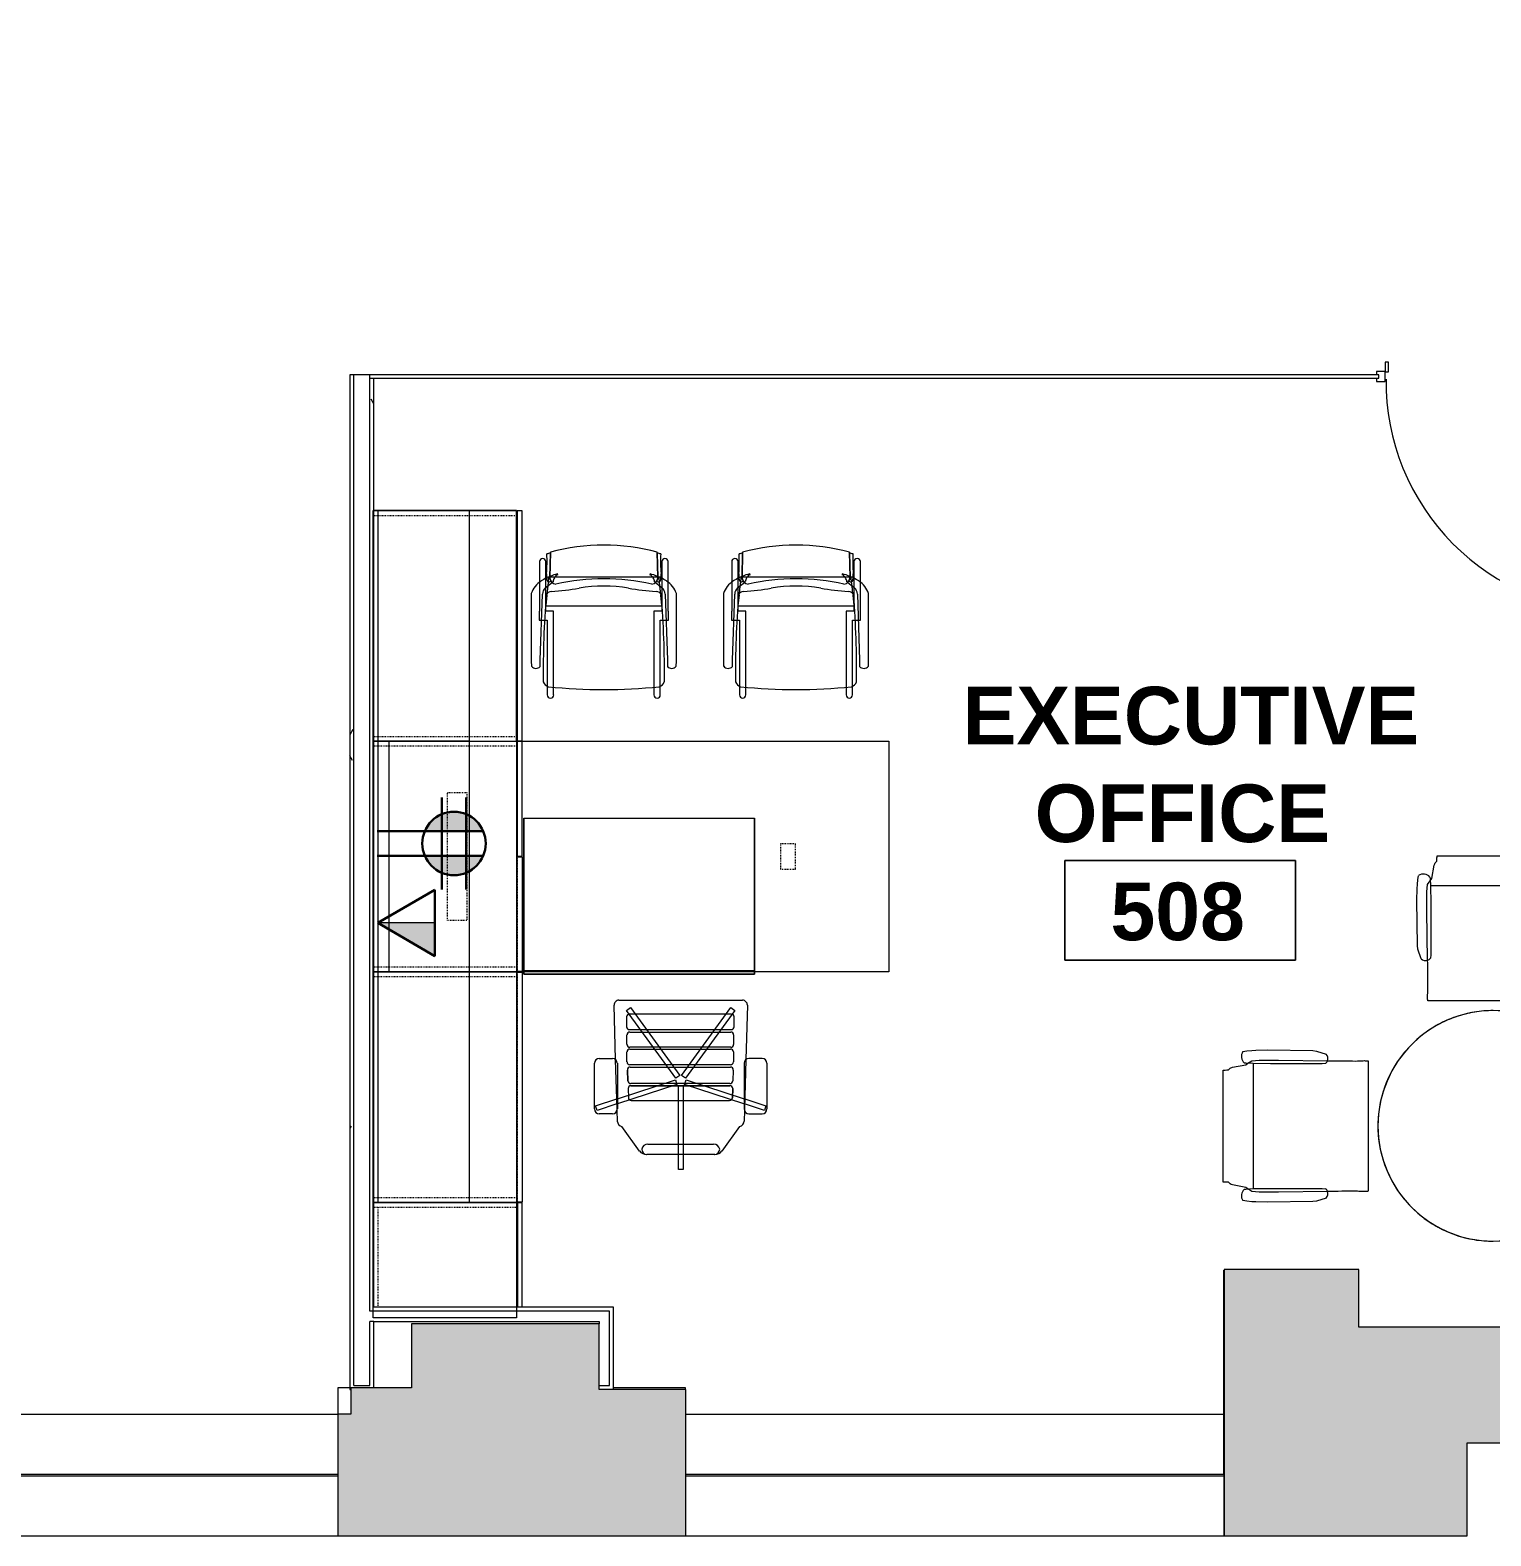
# Model space of a CAD drawing. Header units: inches. Extents: x 0 to 1865, y 0 to 1094.
# Drawn here: x 824.7 to 1052.7, y 0 to 235.1 of the extents above; entities that cross this region are included whole.
import ezdxf

# ---------------------------------------------------------------- set-up
doc = ezdxf.new("R2010")
doc.units = ezdxf.units.IN
doc.header["$MEASUREMENT"] = 0
doc.linetypes.add('Dash', pattern=[0.25, 0.125, -0.125])
for name, color, linetype, lineweight in [('A-ANNO-NOTE', 131, 'Continuous', 9), ('A-AREA-IDEN', 2, 'Continuous', 9), ('A-DETL', 90, 'Continuous', 9), ('A-DETL-GENF', 92, 'Continuous', 9), ('A-DOOR', 31, 'Continuous', 13), ('A-WALL', 113, 'Continuous', 13), ('A-WALL-PATT', 111, 'Continuous', 13), ('CORE', 7, 'Continuous', 9), ('I-FURN', 30, 'Continuous', 9), ('I-FURN-PNLS', 30, 'Continuous', 9), ('I-WALL', 2, 'Continuous', 13), ('Victor Bldg - 5th Floor_LINK_dwg', 8, 'Continuous', 9), ('WINDOWS', 7, 'Continuous', 9), ('WINDOWS SILL', 7, 'Continuous', 9)]:
    doc.layers.add(name, color=color, linetype=linetype, lineweight=lineweight)
doc.styles.add('Swis721 Lt BT_B', font='', dxfattribs={"height": 9})
doc.styles.get('Swis721 Lt BT_B').set_extended_font_data('Swis721 Lt BT', bold=True)
pattern_1 = [(0, (0, 0), (30.72, 7.68), [1.267, -21.773, 1.267, -21.773, -122.88]), (0, (0, 0), (30.72, 7.68), [-46.08, 1.267, -44.813, 1.267, -21.773, -53.76]), (0, (0, 0), (30.72, 7.68), [-115.2, 1.267, -14.093, 1.267, -37.133]), (120, (11.52, 3.84), (-22.011075, 22.7643), [1.267, -21.773, 1.267, -21.773, -122.88]), (120, (11.52, 3.84), (-22.011075, 22.7643), [-46.08, 1.267, -44.813, 1.267, -21.773, -53.76]), (120, (11.52, 3.84), (-22.011075, 22.7643), [-115.2, 1.267, -14.093, 1.267, -37.133]), (240, (15.36, 19.2), (-8.708925, -30.4443), [1.267, -21.773, 1.267, -21.773, -122.88]), (240, (15.36, 19.2), (-8.708925, -30.4443), [-46.08, 1.267, -44.813, 1.267, -21.773, -53.76]), (240, (15.36, 19.2), (-8.708925, -30.4443), [-115.2, 1.267, -14.093, 1.267, -37.133])]

# ---------------------------------------------------------------- blocks, each defined once
blk = doc.blocks.new('Victor Bldg - 5th Floor_LINK_dwg-6972324-Level 05 POWER _ SIGNAL')
at = {"layer": 'CORE'}
for p, q in [((872.75, 23.13), (872.75, 19)), ((874.63, 23.13), (872.75, 23.13))]:
    blk.add_line(p, q, dxfattribs=at)
at = {"layer": 'CORE', "flags": 128}
for points in [[(1011, 19), (1011, 29), (1011, 41.5), (1011.06, 41.5)], [(1011, 17.5), (1011, 29), (1011, 19), (1011, 0), (1011.06, 0)], [(1011.06, 9.62), (1011, 9.62), (1011, 29)], [(927, 22.84), (927, 23.13), (915.75, 23.13)]]:
    blk.add_lwpolyline(points, dxfattribs=at)
at = {"layer": 'WINDOWS'}
for p, q in [((788.75, 9.62), (872.75, 9.62)), ((927.06, 9.62), (1011, 9.62)), ((788.75, 9.38), (872.75, 9.38)), ((927.06, 9.38), (1011, 9.38))]:
    blk.add_line(p, q, dxfattribs=at)
at = {"layer": 'WINDOWS SILL'}
for p, q in [((788.75, 19), (872.75, 19)), ((927.06, 19), (1011, 19)), ((788.75, 0), (872.75, 0)), ((927.06, 0), (1011, 0))]:
    blk.add_line(p, q, dxfattribs=at)
blk = doc.blocks.new('F - EXECUTIVE DESK 2 - F - EXECUTIVE DESK 2-V44-Level 05 POWER _ SIGNAL')
at = {"layer": 'I-FURN'}
for p, q in [((23.5, -35.87), (23.5, -12)), ((23.5, -12), (23.5, -35.86)), ((23.5, -12), (59.5, -12)), ((23.5, -12), (59.5, -12)), ((59.5, -35.86), (59.5, -12)), ((59.5, -12), (59.5, -35.87)), ((23.5, -35.87), (23.5, -35.99)), ((23.5, -36), (23.5, -35.87)), ((23.5, -35.87), (23.5, -35.94)), ((23.5, -35.93), (23.5, -35.87)), ((59.5, -35.87), (23.5, -35.87)), ((59.5, -35.87), (23.5, -35.87)), ((23.5, -35.99), (23.5, -35.93)), ((23.5, -35.94), (23.5, -36)), ((23.5, -36), (23.5, -36.1)), ((23.5, -36.37), (23.5, -36)), ((23.5, -36.1), (23.5, -36)), ((23.5, -36.02), (23.5, -36.08)), ((23.5, -36.18), (23.5, -36.1)), ((23.5, -36.13), (23.5, -36.18)), ((23.5, -36.17), (23.5, -36.3)), ((23.5, -36.3), (23.5, -36.37)), ((23.5, -36.37), (59.5, -36.37)), ((59.5, -35.87), (59.5, -35.93)), ((59.5, -35.94), (59.5, -35.87)), ((59.5, -35.87), (59.5, -36)), ((59.5, -35.99), (59.5, -35.87)), ((59.5, -35.93), (59.5, -35.99)), ((59.5, -36), (59.5, -35.94)), ((59.5, -36), (59.5, -36.05)), ((59.5, -36), (59.5, -36.37)), ((59.5, -36.1), (59.5, -36)), ((59.5, -36.08), (59.5, -36.02)), ((59.5, -36.05), (59.5, -36.14)), ((59.5, -36.18), (59.5, -36.13)), ((59.5, -36.14), (59.5, -36.17)), ((59.5, -36.17), (59.5, -36.18)), ((59.5, -36.22), (59.5, -36.17)), ((59.5, -36.3), (59.5, -36.22)), ((59.5, -36.37), (59.5, -36.3)), ((37.84, -49.71), (37.6, -41.21)), ((38.35, -40.44), (57.65, -40.44)), ((39.56, -42.02), (40.16, -41.57)), ((47.26, -52.62), (39.56, -42.02)), ((40.16, -41.57), (47.86, -52.17)), ((48.14, -52.17), (55.84, -41.57)), ((56.44, -42.02), (48.74, -52.62)), ((55.84, -41.57), (56.44, -42.02)), ((58.4, -41.21), (58.16, -49.71)), ((39.55, -43.05), (39.55, -44.59)), ((39.55, -43.05), (39.55, -44.59)), ((55.91, -42.61), (39.99, -42.61)), ((55.91, -42.61), (39.99, -42.61)), ((56.35, -44.59), (56.35, -43.05)), ((56.35, -44.59), (56.35, -43.05)), ((39.61, -47.35), (39.61, -45.85)), ((39.61, -47.35), (39.61, -45.85)), ((39.99, -45.03), (55.9, -45.03)), ((39.99, -45.03), (55.9, -45.03)), ((40.06, -45.41), (55.82, -45.41)), ((40.06, -45.41), (55.82, -45.41)), ((56.26, -45.85), (56.26, -47.35)), ((56.26, -45.85), (56.26, -47.35)), ((39.61, -50.08), (39.61, -48.51)), ((39.61, -50.08), (39.61, -48.51)), ((55.82, -47.79), (40.06, -47.79)), ((55.82, -47.79), (40.06, -47.79)), ((40.06, -48.07), (55.78, -48.07)), ((40.06, -48.07), (55.78, -48.07)), ((56.22, -48.51), (56.22, -50.08)), ((56.22, -48.51), (56.22, -50.08)), ((34.54, -57.42), (34.54, -50.28)), ((35.28, -49.53), (37.36, -49.53)), ((38.06, -57.42), (37.84, -49.74)), ((38.11, -50.28), (38.11, -57.42)), ((39.76, -53.03), (39.68, -51.34)), ((39.68, -51.34), (39.76, -53.03)), ((55.78, -50.52), (40.06, -50.52)), ((55.78, -50.52), (40.06, -50.52)), ((40.12, -50.88), (55.75, -50.88)), ((40.12, -50.88), (55.75, -50.88)), ((56.19, -51.34), (56.11, -53.03)), ((56.19, -51.34), (56.11, -53.03)), ((57.9, -50.28), (57.9, -57.42)), ((58.16, -49.74), (57.94, -57.42)), ((60.72, -49.53), (58.64, -49.53)), ((61.47, -57.42), (61.47, -50.28)), ((38.11, -55.82), (47.17, -52.87)), ((47.41, -53.59), (38.15, -56.6)), ((55.67, -53.45), (40.2, -53.45)), ((55.67, -53.45), (40.2, -53.45)), ((55.67, -53.79), (40.24, -53.79)), ((40.24, -53.79), (55.67, -53.79)), ((47.17, -52.87), (47.41, -53.59)), ((47.86, -52.17), (47.26, -52.62)), ((47.63, -53.75), (48.38, -53.75)), ((47.63, -64.52), (47.63, -53.75)), ((48.74, -52.62), (48.14, -52.17)), ((48.38, -53.75), (48.38, -64.52)), ((48.6, -53.59), (48.83, -52.87)), ((57.85, -56.6), (48.6, -53.59)), ((48.83, -52.87), (57.9, -55.82)), ((34.71, -56.92), (38.01, -55.85)), ((38.01, -55.85), (38.11, -55.82)), ((39.8, -54.24), (39.84, -55.66)), ((39.8, -54.24), (39.84, -55.66)), ((40.28, -56.09), (55.63, -56.09)), ((40.28, -56.09), (55.63, -56.09)), ((56.07, -55.66), (56.11, -54.24)), ((56.11, -54.24), (56.07, -55.66)), ((57.9, -55.82), (57.99, -55.85)), ((57.99, -55.85), (61.29, -56.92)), ((34.95, -57.64), (34.71, -56.92)), ((38.04, -56.63), (34.95, -57.64)), ((37.36, -58.17), (35.28, -58.17)), ((38.11, -56.61), (38.04, -56.63)), ((38.06, -57.65), (38.06, -57.47)), ((38.11, -59.31), (38.06, -57.65)), ((57.94, -57.65), (57.89, -59.31)), ((57.96, -56.63), (57.9, -56.61)), ((57.94, -57.47), (57.94, -57.65)), ((61.06, -57.64), (57.96, -56.63)), ((58.64, -58.17), (60.72, -58.17)), ((61.29, -56.92), (61.06, -57.64)), ((41.56, -63.98), (38.81, -60.13)), ((57.19, -60.13), (54.44, -63.98)), ((42.87, -62.9), (53.13, -62.9)), ((53.31, -64.52), (42.69, -64.52)), ((53.27, -64.52), (42.73, -64.52)), ((47.63, -66.85), (47.63, -64.52)), ((48.38, -64.52), (48.38, -66.85)), ((48.38, -66.85), (47.63, -66.85))]:
    blk.add_line(p, q, dxfattribs=at)
for centre, radius, start, end in [((38.35, -41.19), 0.75, 90, 181.6253), ((57.65, -41.19), 0.75, 358.3747, 90), ((35.28, -50.28), 0.746, 90, 180), ((37.36, -50.28), 0.746, 0, 90), ((58.64, -50.28), 0.746, 90, 180), ((60.72, -50.28), 0.746, 0, 90), ((35.28, -57.42), 0.746, 180, 270), ((37.36, -57.42), 0.746, 270, 0), ((58.64, -57.42), 0.746, 180, 270), ((60.72, -57.42), 0.746, 270, 0), ((38.97, -59.29), 0.861, 181.6253, 259.2912), ((57.03, -59.29), 0.861, 280.7088, 358.3747), ((42.87, -63.87), 0.972, 90, 170), ((53.13, -63.87), 0.972, 10, 90), ((42.72, -63.02), 1.5, 219.5448, 268.6344), ((42.73, -63.71), 0.819, 180, 270), ((53.27, -63.71), 0.819, 270, 0), ((53.28, -63.02), 1.5, 271.3656, 320.4552)]:
    blk.add_arc(centre, radius, start, end, dxfattribs=at)
for centre, major_axis, ratio, start_param, end_param in [((39.99, -43.05), (0.441, 0), 0.994522, 1.570796, 3.141593), ((39.99, -43.05), (0.441, 0), 0.994522, 1.570796, 3.141593), ((39.99, -44.59), (0.441, 0), 0.994522, 3.141593, 4.712389), ((39.99, -44.59), (-0.441, 0), 0.994522, 0, 1.570796), ((55.9, -44.59), (-0.442, 0), 0.994522, 1.570796, 3.141593), ((55.9, -44.59), (-0.442, 0), 0.994522, 1.570796, 3.141593), ((55.91, -43.05), (0.441, 0), 0.994522, 0, 1.570796), ((55.91, -43.05), (0.441, 0), 0.994522, 0, 1.570796), ((40.06, -45.85), (0.441, 0), 0.999591, 1.570796, 3.141593), ((40.06, -45.85), (0.441, 0), 0.999591, 1.570796, 3.141593), ((55.82, -45.85), (0.441, 0), 0.999591, 0, 1.570796), ((55.82, -45.85), (-0.441, 0), 0.999591, 3.141593, 4.712389), ((40.06, -47.35), (0.441, 0), 0.999591, 3.141593, 4.712389), ((40.06, -47.35), (-0.441, 0), 0.999591, 0, 1.570796), ((40.06, -48.51), (0.441, 0), 0.999403, 1.570796, 3.141593), ((40.06, -48.51), (0.441, 0), 0.999403, 1.570796, 3.141593), ((55.78, -48.51), (0.441, 0), 0.999403, 0, 1.570796), ((55.78, -48.51), (0.441, 0), 0.999403, 0, 1.570796), ((55.82, -47.35), (0.441, 0), 0.999591, 4.712389, 6.283185), ((55.82, -47.35), (0.441, 0), 0.999591, 4.712389, 6.283185), ((40.06, -50.08), (0.441, 0), 0.999403, 3.141593, 4.712389), ((40.06, -50.08), (0.441, 0), 0.999403, 3.141593, 4.712389), ((40.12, -51.32), (0.441, 0), 0.998574, 1.570796, 3.191177), ((40.12, -51.32), (0.441, 0), 0.998574, 1.570796, 3.191177), ((55.75, -51.32), (0.441, 0), 0.998574, 6.233601, 7.853982), ((55.75, -51.32), (0.441, 0), 0.998574, 6.233601, 7.853982), ((55.78, -50.08), (0.441, 0), 0.999403, 4.712389, 6.283185), ((55.78, -50.08), (0.441, 0), 0.999403, 4.712389, 6.283185), ((40.2, -53.01), (0.441, 0), 0.998574, 3.191177, 4.712389), ((40.2, -53.01), (0.441, 0), 0.998574, 3.191177, 4.712389), ((40.24, -54.23), (0.441, 0), 0.99965, 1.570796, 3.16704), ((40.24, -54.23), (0.441, 0), 0.99965, 1.570796, 3.16704), ((55.67, -53.01), (0.441, 0), 0.998574, 4.712389, 6.233601), ((55.67, -53.01), (0.441, 0), 0.998574, 4.712389, 6.233601), ((55.67, -54.23), (0.441, 0), 0.99965, 6.257738, 7.853982), ((55.67, -54.23), (0.441, 0), 0.99965, 6.257738, 7.853982), ((40.28, -55.65), (0.441, 0), 0.99965, 3.16704, 4.712389), ((40.28, -55.65), (0.441, 0), 0.99965, 3.16704, 4.712389), ((55.63, -55.65), (0.441, 0), 0.99965, 4.712389, 6.257738), ((55.63, -55.65), (0.441, 0), 0.99965, 4.712389, 6.257738)]:
    blk.add_ellipse(centre, major_axis=major_axis, ratio=ratio, start_param=start_param, end_param=end_param, dxfattribs=at)
at = {"layer": 'I-FURN-PNLS'}
for p, q in [((0, 36), (15, 36)), ((0, 0), (0, 36)), ((0.13, 36), (15, 36)), ((15, 36), (0.13, 36)), ((0.75, 36), (0.75, 0)), ((15, 36), (22.38, 36)), ((22.38, 36), (15, 36)), ((15, 36), (15, 0)), ((22.38, 36), (22.38, 0)), ((22.38, 0), (22.38, 36)), ((22.5, 35.94), (22.5, 0.06)), ((23.25, 35.94), (22.5, 35.94)), ((23.25, 0.06), (23.25, 35.94)), ((0, 0), (0.75, 0)), ((0, -72), (0, 0)), ((15, 0), (0, 0)), ((0.13, 0), (0.75, 0)), ((0.13, 0), (0.75, 0)), ((0.75, 0), (0.75, -72)), ((0.75, 0), (0.75, -72)), ((0.75, 0), (2.5, 0)), ((2.5, -36), (2.5, 0)), ((2.5, 0), (15, 0)), ((2.5, 0), (15, 0)), ((15, 0), (80.5, 0)), ((15, 0), (22.38, 0)), ((22.38, 0), (22.38, -36)), ((22.5, 0.06), (23.25, 0.06)), ((80.5, 0), (80.5, -36)), ((0, 0), (15, 0)), ((0, -72), (0, 0)), ((0.13, 0), (0.75, 0)), ((0.75, 0), (0.75, -72)), ((0.75, 0), (2.5, 0)), ((2.5, 0), (15, 0)), ((15, 0), (15, -72)), ((15, 0), (22.38, 0)), ((22.38, 0), (22.38, -36)), ((23.25, -0.06), (22.5, -0.06)), ((22.5, -0.06), (22.5, -17.94)), ((23.25, -17.94), (23.25, -0.06)), ((23.5, -36.37), (23.5, -12)), ((23.5, -12), (59.5, -12)), ((59.5, -12), (59.5, -36.37)), ((22.5, -17.94), (23.25, -17.94)), ((22.5, -18.06), (23.25, -18.06)), ((22.5, -35.94), (22.5, -18.06)), ((23.25, -18.06), (23.25, -35.94)), ((0.13, -36), (0.75, -36)), ((0.75, -36), (0.13, -36)), ((0.75, -36), (2.5, -36)), ((2.5, -36), (0.75, -36)), ((15, -36), (2.5, -36)), ((2.5, -36), (15, -36)), ((15, -36), (2.5, -36)), ((80.5, -36), (15, -36)), ((15, -36), (22.38, -36)), ((22.38, -36), (15, -36)), ((22.38, -36), (22.38, -72)), ((22.38, -36), (22.38, -72)), ((23.25, -35.94), (22.5, -35.94)), ((22.5, -36.06), (23.25, -36.06)), ((22.5, -71.94), (22.5, -36.06)), ((23.25, -36.06), (23.25, -71.94)), ((59.5, -36.37), (23.5, -36.37)), ((15, -72), (0, -72)), ((0.75, -72), (0, -72)), ((0, -72), (22.38, -72)), ((0, -90), (0, -72)), ((0.75, -72), (0.13, -72)), ((0.75, -72), (0.13, -72)), ((0.75, -72), (0.13, -72)), ((15, -72), (0.75, -72)), ((15, -72), (0.75, -72)), ((22.38, -72), (15, -72)), ((22.38, -72), (15, -72)), ((22.38, -72), (22.38, -90)), ((23.25, -71.94), (22.5, -71.94)), ((23.28, -72.06), (22.53, -72.06)), ((22.53, -72.06), (22.53, -88.35)), ((23.28, -88.35), (23.28, -72.06)), ((22.38, -90), (0, -90))]:
    blk.add_line(p, q, dxfattribs=at)
at = {"layer": 'I-FURN-PNLS', "linetype": 'Dash'}
for p, q in [((22.38, 0), (22.38, 36)), ((22.5, 0.06), (22.5, 35.94)), ((0.13, 35.25), (15, 35.25)), ((15, 35.25), (22.38, 35.25)), ((0.13, 0.75), (15, 0.75)), ((15, 0.75), (22.38, 0.75)), ((22.38, 0), (22.38, -36)), ((0.13, -0.75), (0.75, -0.75)), ((0.75, -0.75), (2.5, -0.75)), ((2.5, -0.75), (15, -0.75)), ((15, -0.75), (22.38, -0.75)), ((22.5, -17.94), (22.5, -0.06)), ((11.63, -8), (14.63, -8)), ((11.63, -28), (11.63, -8)), ((14.63, -8), (14.63, -28)), ((63.57, -16.03), (63.57, -19.97)), ((65.93, -16.03), (63.57, -16.03)), ((65.93, -19.97), (65.93, -16.03)), ((22.5, -18.06), (22.5, -35.94)), ((63.57, -19.97), (65.93, -19.97)), ((14.63, -28), (11.63, -28)), ((0.13, -35.25), (0.75, -35.25)), ((0.75, -35.25), (2.5, -35.25)), ((2.5, -35.25), (15, -35.25)), ((15, -35.25), (22.38, -35.25)), ((0.13, -36.75), (0.75, -36.75)), ((0.75, -36.75), (15, -36.75)), ((15, -36.75), (22.38, -36.75)), ((22.38, -36), (22.38, -72)), ((22.5, -36.06), (22.5, -71.94)), ((0.13, -71.25), (0.75, -71.25)), ((0.13, -72.75), (22.38, -72.75)), ((0.75, -71.25), (15, -71.25)), ((0.75, -72.75), (0.75, -88.35)), ((15, -71.25), (22.38, -71.25)), ((22.53, -88.35), (22.53, -72.06))]:
    blk.add_line(p, q, dxfattribs=at)
blk = doc.blocks.new('F-Haworth_Chair_X99-Seminar - X99 Seminar Chair with Glides-V45-Level 05 POWER _ SIGNAL')
at = {"layer": 'I-FURN'}
for p, q in [((-10.04, 10.02), (-10.04, 6.81)), ((-9.04, 7.4), (-9.04, 10.02)), ((-8.34, 11.52), (-8.42, 7.57)), ((-8.42, 7.57), (-8.34, 11.37)), ((8.42, 7.57), (8.34, 11.52)), ((8.34, 11.37), (8.42, 7.57)), ((9.04, 10.02), (9.04, 7.4)), ((10.04, 6.81), (10.04, 10.02)), ((-9.04, 5.99), (-9.04, 7.4)), ((-8.62, 7.42), (-8.68, 6.87)), ((-8.6, 7.6), (-8.62, 7.43)), ((-8.49, 7.6), (-8.56, 7.6)), ((-7.65, 7.6), (-8.4, 7.6)), ((7.65, 7.6), (-7.65, 7.6)), ((-7.18, 7.99), (-7.21, 8.13)), ((7.21, 8.13), (7.18, 7.99)), ((8.4, 7.6), (7.65, 7.6)), ((8.56, 7.6), (8.49, 7.6)), ((8.62, 7.43), (8.6, 7.6)), ((8.68, 6.87), (8.62, 7.42)), ((9.04, 7.4), (9.04, 5.99)), ((-11.32, 5.06), (-11.32, -5.48)), ((-10.04, 6.81), (-10.04, 5.53)), ((-10.04, 5.5), (-10.04, 5)), ((-10.04, 4.99), (-10.04, 2.27)), ((-9.92, -5.36), (-9.57, 4.97)), ((-9.13, 5.92), (-8.07, 6.77)), ((-8.9, 4.8), (-9.07, 3.2)), ((-9.04, 3.62), (-9.04, 5.99)), ((-8.88, 4.99), (-8.89, 4.91)), ((-8.75, 6.22), (-8.88, 4.99)), ((-8.68, 6.87), (-8.75, 6.22)), ((-8.61, 6.81), (-8.23, 6.95)), ((-8.03, 6.81), (-7.95, 6.87)), ((7.95, 6.87), (8.03, 6.81)), ((8.07, 6.77), (9.13, 5.92)), ((8.23, 6.95), (8.61, 6.81)), ((8.75, 6.22), (8.68, 6.87)), ((8.88, 4.99), (8.75, 6.22)), ((8.89, 4.91), (8.88, 4.99)), ((9.07, 3.2), (8.9, 4.8)), ((9.04, 5.99), (9.04, 3.62)), ((9.57, 4.97), (9.92, -5.36)), ((10.04, 5.53), (10.04, 6.81)), ((10.04, 5), (10.04, 5.5)), ((10.04, 2.27), (10.04, 4.99)), ((11.32, -5.48), (11.32, 5.06)), ((-9.07, 3.2), (-9.07, 3.12)), ((-9.07, 3.12), (9.07, 3.12)), ((-9.04, 3.43), (-9.04, 3.62)), ((-9.04, 3.12), (-9.04, 3.43)), ((-9.04, 2.27), (-9.04, 3.12)), ((9.04, 3.62), (9.04, 3.43)), ((9.04, 3.43), (9.04, 3.12)), ((9.04, 3.12), (9.04, 2.27)), ((9.07, 3.12), (9.07, 3.2)), ((-10.04, 2.27), (-10.07, 2.27)), ((-10.07, 2.27), (-10.07, 0.89)), ((-10.07, 0.89), (-9.71, 0.89)), ((-9.71, 0.89), (-9.2, 0.89)), ((-9.2, 0.89), (-8.82, 0.89)), ((-7.83, 2.27), (-9.04, 2.27)), ((-8.82, 0.89), (-8.82, -9.44)), ((-7.83, -9.57), (-7.83, 2.27)), ((9.04, 2.27), (7.83, 2.27)), ((7.83, 2.27), (7.83, -9.57)), ((8.82, 0.89), (9.2, 0.89)), ((8.82, -9.44), (8.82, 0.89)), ((9.2, 0.89), (9.71, 0.89)), ((9.71, 0.89), (10.07, 0.89)), ((10.07, 2.27), (10.04, 2.27)), ((10.07, 0.89), (10.07, 2.27)), ((-11.32, -5.48), (-11.3, -6.32)), ((-9.92, -6.36), (-9.92, -5.36)), ((9.92, -5.36), (9.92, -6.36)), ((11.3, -6.32), (11.32, -5.48)), ((-8.82, -9.44), (-8.82, -10.78)), ((-7.83, -10.78), (-7.83, -9.57)), ((7.83, -9.57), (7.83, -10.78)), ((8.82, -10.78), (8.82, -9.44))]:
    blk.add_line(p, q, dxfattribs=at)
for centre, radius, start, end in [((0, -20.29), 32.89, 75.3075, 104.696), ((-9.54, 10.02), 0.498, 360, 180), ((-36.06, 10.03), 27.2, 355.9857, 2.5118), ((0, -20.73), 33.17, 104.5766, 105.5522), ((0, -20.73), 33.17, 74.4478, 75.4234), ((36.06, 10.03), 27.2, 177.4882, 184.0143), ((9.54, 10.02), 0.498, 360, 180), ((-4.71, -1.15), 9.61, 116.0036, 121.9522), ((-5.2, 7.86), 3.74, 175.9857, 189.9064), ((-4.71, -1.15), 9.61, 113.5094, 116.0036), ((-8.28, 7.33), 0.613, 189.9064, 237.4573), ((-4.71, -1.15), 9.61, 112.927, 113.3607), ((-4.71, -1.15), 9.61, 105.0666, 112.7369), ((-7.37, 7.55), 1.05, 178.8214, 214.7998), ((-7.37, 7.55), 1.05, 178.8214, 264.0446), ((-6.55, 6.76), 1.38, 147.5752, 174.9122), ((-6.55, 6.76), 1.38, 117.0503, 145.9813), ((0, -26.49), 33.83, 77.2285, 102.7715), ((6.55, 6.76), 1.38, 34.0187, 62.9497), ((4.71, -1.15), 9.61, 67.2631, 74.9334), ((7.37, 7.55), 1.05, 275.9554, 1.1786), ((6.55, 6.76), 1.38, 5.0878, 32.4248), ((7.37, 7.55), 1.05, 325.2002, 1.1786), ((4.71, -1.15), 9.61, 66.6393, 67.073), ((4.71, -1.15), 9.61, 63.9964, 66.4906), ((8.28, 7.33), 0.613, 302.5427, 350.0936), ((5.2, 7.86), 3.74, 350.0936, 4.0143), ((4.71, -1.15), 9.61, 58.0478, 63.9964), ((-7.87, 3.92), 3.63, 121.9522, 161.8211), ((-8.18, 4.9), 1.39, 132.8922, 177.1987), ((144.06, -7.32), 153.52, 175.4787, 180.5251), ((-8.24, 4.59), 0.763, 84.2338, 165.7662), ((-11.32, 48.08), 42.84, 274.2301, 280.0233), ((0, -15.97), 22.19, 79.9767, 100.0233), ((11.32, 48.08), 42.84, 259.9767, 265.7699), ((8.24, 4.59), 0.763, 14.2338, 95.7662), ((-144.06, -7.32), 153.52, 359.4749, 4.5213), ((8.18, 4.9), 1.39, 2.8013, 47.1078), ((7.87, 3.92), 3.63, 18.1789, 58.0478), ((-10.58, -5.68), 0.956, 221.8901, 314.1099), ((10.58, -5.68), 0.956, 225.8901, 318.1099), ((-8.21, -8.28), 1.31, 200.0433, 249.9567), ((8.21, -8.28), 1.31, 290.0433, 339.9567), ((-8.32, -10.78), 0.495, 180, 360), ((0, 75.01), 84.96, 264.1475, 275.8525), ((8.32, -10.78), 0.495, 180, 360)]:
    blk.add_arc(centre, radius, start, end, dxfattribs=at)
blk = doc.blocks.new('F-Haworth_Chair_X99-Seminar - X99 Seminar Chair with Glides-V46-Level 05 POWER _ SIGNAL')
at = {"layer": 'I-FURN'}
for p, q in [((-10.04, 10.02), (-10.04, 6.81)), ((-9.04, 7.4), (-9.04, 10.02)), ((-8.34, 11.52), (-8.42, 7.57)), ((-8.42, 7.57), (-8.34, 11.37)), ((8.42, 7.57), (8.34, 11.52)), ((8.34, 11.37), (8.42, 7.57)), ((9.04, 10.02), (9.04, 7.4)), ((10.04, 6.81), (10.04, 10.02)), ((-9.04, 5.99), (-9.04, 7.4)), ((-8.62, 7.42), (-8.68, 6.87)), ((-8.6, 7.6), (-8.62, 7.43)), ((-8.49, 7.6), (-8.56, 7.6)), ((-7.65, 7.6), (-8.4, 7.6)), ((7.65, 7.6), (-7.65, 7.6)), ((-7.18, 7.99), (-7.21, 8.13)), ((7.21, 8.13), (7.18, 7.99)), ((8.4, 7.6), (7.65, 7.6)), ((8.56, 7.6), (8.49, 7.6)), ((8.62, 7.43), (8.6, 7.6)), ((8.68, 6.87), (8.62, 7.42)), ((9.04, 7.4), (9.04, 5.99)), ((-11.32, 5.06), (-11.32, -5.48)), ((-10.04, 6.81), (-10.04, 5.53)), ((-10.04, 5.5), (-10.04, 5)), ((-10.04, 4.99), (-10.04, 2.27)), ((-9.92, -5.36), (-9.57, 4.97)), ((-9.13, 5.92), (-8.07, 6.77)), ((-8.9, 4.8), (-9.07, 3.2)), ((-9.04, 3.62), (-9.04, 5.99)), ((-8.88, 4.99), (-8.89, 4.91)), ((-8.75, 6.22), (-8.88, 4.99)), ((-8.68, 6.87), (-8.75, 6.22)), ((-8.61, 6.81), (-8.23, 6.95)), ((-7.99, 6.83), (-7.95, 6.87)), ((7.95, 6.87), (8.03, 6.81)), ((8.07, 6.77), (9.13, 5.92)), ((8.23, 6.95), (8.61, 6.81)), ((8.75, 6.22), (8.68, 6.87)), ((8.88, 4.99), (8.75, 6.22)), ((8.89, 4.91), (8.88, 4.99)), ((9.07, 3.2), (8.9, 4.8)), ((9.04, 5.99), (9.04, 3.62)), ((9.57, 4.97), (9.92, -5.36)), ((10.04, 5.53), (10.04, 6.81)), ((10.04, 5), (10.04, 5.5)), ((10.04, 2.27), (10.04, 4.99)), ((11.32, -5.48), (11.32, 5.06)), ((-9.07, 3.2), (-9.07, 3.12)), ((-9.07, 3.12), (9.07, 3.12)), ((-9.04, 3.43), (-9.04, 3.62)), ((-9.04, 3.12), (-9.04, 3.43)), ((-9.04, 2.27), (-9.04, 3.12)), ((9.04, 3.62), (9.04, 3.43)), ((9.04, 3.43), (9.04, 3.12)), ((9.04, 3.12), (9.04, 2.27)), ((9.07, 3.12), (9.07, 3.2)), ((-10.04, 2.27), (-10.07, 2.27)), ((-10.07, 2.27), (-10.07, 0.89)), ((-10.07, 0.89), (-9.71, 0.89)), ((-9.71, 0.89), (-9.2, 0.89)), ((-9.2, 0.89), (-8.82, 0.89)), ((-7.83, 2.27), (-9.04, 2.27)), ((-8.82, 0.89), (-8.82, -9.44)), ((-7.83, -9.57), (-7.83, 2.27)), ((9.04, 2.27), (7.83, 2.27)), ((7.83, 2.27), (7.83, -9.57)), ((8.82, 0.89), (9.2, 0.89)), ((8.82, -9.44), (8.82, 0.89)), ((9.2, 0.89), (9.71, 0.89)), ((9.71, 0.89), (10.07, 0.89)), ((10.07, 2.27), (10.04, 2.27)), ((10.07, 0.89), (10.07, 2.27)), ((-11.32, -5.48), (-11.3, -6.32)), ((-9.92, -6.36), (-9.92, -5.36)), ((9.92, -5.36), (9.92, -6.36)), ((11.3, -6.32), (11.32, -5.48)), ((-8.82, -9.44), (-8.82, -10.78)), ((-7.83, -10.78), (-7.83, -9.57)), ((7.83, -9.57), (7.83, -10.78)), ((8.82, -10.78), (8.82, -9.44))]:
    blk.add_line(p, q, dxfattribs=at)
for centre, radius, start, end in [((0, -20.29), 32.89, 75.3075, 104.696), ((-9.54, 10.02), 0.498, 360, 180), ((-36.06, 10.03), 27.2, 355.9857, 2.5118), ((0, -20.73), 33.17, 104.5766, 105.5522), ((0, -20.73), 33.17, 74.4478, 75.4234), ((36.06, 10.03), 27.2, 177.4882, 184.0143), ((9.54, 10.02), 0.498, 360, 180), ((-4.71, -1.15), 9.61, 116.0036, 121.9522), ((-5.2, 7.86), 3.74, 175.9857, 189.9064), ((-4.71, -1.15), 9.61, 113.5094, 116.0036), ((-8.28, 7.33), 0.613, 189.9064, 237.4573), ((-4.71, -1.15), 9.61, 112.927, 113.3607), ((-4.71, -1.15), 9.61, 105.0666, 112.7369), ((-7.37, 7.55), 1.05, 178.8214, 214.7998), ((-7.37, 7.55), 1.05, 178.8214, 264.0446), ((-6.55, 6.76), 1.38, 147.5752, 174.9122), ((-6.55, 6.76), 1.38, 117.0503, 145.9813), ((0, -26.49), 33.83, 77.2285, 102.7715), ((6.55, 6.76), 1.38, 34.0187, 62.9497), ((4.71, -1.15), 9.61, 67.2631, 74.9334), ((7.37, 7.55), 1.05, 275.9554, 1.1786), ((6.55, 6.76), 1.38, 5.0878, 32.4248), ((7.37, 7.55), 1.05, 325.2002, 1.1786), ((4.71, -1.15), 9.61, 66.6393, 67.073), ((4.71, -1.15), 9.61, 63.9964, 66.4906), ((8.28, 7.33), 0.613, 302.5427, 350.0936), ((5.2, 7.86), 3.74, 350.0936, 4.0143), ((4.71, -1.15), 9.61, 58.0478, 63.9964), ((-7.87, 3.92), 3.63, 121.9522, 161.8211), ((-8.18, 4.9), 1.39, 132.8922, 177.1987), ((144.06, -7.32), 153.52, 175.4787, 180.5251), ((-8.24, 4.59), 0.763, 84.2338, 165.7662), ((-11.32, 48.08), 42.84, 274.2301, 280.0233), ((0, -15.97), 22.19, 79.9767, 100.0233), ((11.32, 48.08), 42.84, 259.9767, 265.7699), ((8.24, 4.59), 0.763, 14.2338, 95.7662), ((-144.06, -7.32), 153.52, 359.4749, 4.5213), ((8.18, 4.9), 1.39, 2.8013, 47.1078), ((7.87, 3.92), 3.63, 18.1789, 58.0478), ((-10.58, -5.68), 0.956, 221.8901, 314.1099), ((10.58, -5.68), 0.956, 225.8901, 318.1099), ((-8.21, -8.28), 1.31, 200.0433, 249.9567), ((8.21, -8.28), 1.31, 290.0433, 339.9567), ((-8.32, -10.78), 0.495, 180, 360), ((0, 75.01), 84.96, 264.1475, 275.8525), ((8.32, -10.78), 0.495, 180, 360)]:
    blk.add_arc(centre, radius, start, end, dxfattribs=at)
blk = doc.blocks.new('F - CONF TABLE _ROUND-4 CHAIRS_ - Lam 30Dia Single-Column Base-7673153-Level 05 POWER _ SIGNAL')
at = {"layer": 'I-FURN'}
for p, q in [((-27.3, 35.86), (-26.9, 37.93)), ((-26.9, 37.93), (-26.82, 38.17)), ((-26.82, 38.17), (-26.75, 38.31)), ((-26.75, 38.31), (-26.49, 38.57)), ((-26.44, 39.41), (-9.01, 39.41)), ((-8.95, 38.57), (-8.7, 38.31)), ((-8.7, 38.31), (-8.54, 37.93)), ((-8.54, 37.93), (-8.14, 35.86)), ((-29.52, 34.93), (-29.46, 35.7)), ((-29.46, 35.7), (-29.35, 36.31)), ((-27.93, 34.93), (-27.53, 35.53)), ((-27.57, 36.09), (-27.55, 35.86)), ((-27.55, 35.86), (-27.48, 34.7)), ((-27.53, 35.53), (-27.3, 35.86)), ((-8.14, 35.86), (-7.91, 35.53)), ((-7.96, 34.7), (-7.89, 35.86)), ((-7.91, 35.53), (-7.51, 34.93)), ((-7.89, 35.86), (-7.88, 36.09)), ((-6.1, 36.31), (-5.99, 35.7)), ((-5.99, 35.7), (-5.92, 34.93)), ((-29.6, 32.42), (-29.56, 34.28)), ((-29.56, 34.28), (-29.52, 34.93)), ((-28.03, 33.77), (-27.93, 34.93)), ((-28.03, 30.77), (-28.03, 33.77)), ((-27.48, 34.7), (-27.44, 32.02)), ((-7.96, 34.7), (-27.48, 34.7)), ((-8, 32.02), (-7.96, 34.7)), ((-7.51, 34.93), (-7.41, 33.77)), ((-7.41, 33.77), (-7.41, 30.77)), ((-5.92, 34.93), (-5.89, 34.28)), ((-5.89, 34.28), (-5.84, 32.42)), ((-29.51, 25.42), (-29.6, 32.42)), ((-27.93, 23.1), (-28.03, 30.77)), ((-27.44, 32.02), (-27.44, 23.93)), ((-8, 23.93), (-8, 32.02)), ((-7.41, 30.77), (-7.52, 23.1)), ((-5.84, 32.42), (-5.93, 25.42)), ((-29.45, 24.83), (-29.51, 25.42)), ((-28.96, 23.33), (-29.45, 24.83)), ((-27.44, 23.93), (-27.49, 23.43)), ((-7.95, 23.43), (-8, 23.93)), ((-6, 24.83), (-6.49, 23.33)), ((-5.93, 25.42), (-6, 24.83)), ((-7.55, 16.78), (-27.89, 16.78)), ((1.84, -12.89), (1.84, 7.45)), ((8.17, 7.49), (15.83, 7.6)), ((8.39, 8.52), (9.89, 9.01)), ((8.99, 7), (8.5, 7.06)), ((9.89, 9.01), (10.49, 9.07)), ((10.49, 9.07), (17.49, 9.17)), ((15.83, 7.6), (18.83, 7.6)), ((17.49, 9.17), (19.35, 9.12)), ((18.83, 7.6), (20, 7.49)), ((19.35, 9.12), (19.99, 9.09)), ((20.93, 7.11), (19.76, 7.04)), ((19.99, 9.09), (20.76, 9.02)), ((20, 7.49), (20.59, 7.09)), ((20.59, 7.09), (20.93, 6.86)), ((20.76, 9.02), (21.37, 8.91)), ((21.15, 7.13), (20.93, 7.11)), ((17.08, 7), (8.99, 7)), ((19.76, 7.04), (17.08, 7)), ((19.76, -12.48), (19.76, 7.04)), ((20.93, 6.86), (22.99, 6.46)), ((22.99, 6.46), (23.23, 6.38)), ((23.23, 6.38), (23.37, 6.31)), ((23.37, 6.31), (23.63, 6.05)), ((24.48, 6), (24.48, -11.43)), ((23.37, -11.74), (22.99, -11.89)), ((23.63, -11.49), (23.37, -11.74)), ((15.83, -13.03), (8.17, -12.92)), ((9.89, -14.44), (8.39, -13.95)), ((8.5, -12.49), (8.99, -12.43)), ((8.99, -12.43), (17.08, -12.43)), ((18.83, -13.03), (15.83, -13.03)), ((17.08, -12.43), (19.76, -12.48)), ((20, -12.93), (18.83, -13.03)), ((19.76, -12.48), (20.93, -12.54)), ((20.59, -12.52), (20, -12.93)), ((20.93, -12.29), (20.59, -12.52)), ((22.99, -11.89), (20.93, -12.29)), ((20.93, -12.54), (21.15, -12.56)), ((10.49, -14.5), (9.89, -14.44)), ((17.49, -14.6), (10.49, -14.5)), ((19.35, -14.55), (17.49, -14.6)), ((19.99, -14.52), (19.35, -14.55)), ((20.76, -14.45), (19.99, -14.52)), ((21.37, -14.34), (20.76, -14.45))]:
    blk.add_line(p, q, dxfattribs=at)
for centre, radius, start, end in [((-28.58, 35.24), 1.32, 40.065, 125.935), ((-6.87, 35.24), 1.32, 54.065, 139.935), ((-28.24, 24.18), 1.12, 229.743, 286.0891), ((-28.15, 23.85), 0.781, 286.8466, 327.6782), ((-7.29, 23.85), 0.781, 212.3218, 253.1534), ((-7.21, 24.18), 1.12, 253.9109, 310.257), ((-17.69, -2.75), 18, 0, 180), ((-17.69, -2.75), 18, 360, 180), ((-17.69, -2.75), 18, 47.3684, 142.1053), ((-17.69, -2.75), 18, 37.8947, 47.3684), ((-17.69, -2.75), 18, 142.1053, 151.5789), ((-17.69, -2.75), 18, 28.4211, 37.8947), ((9.24, 7.8), 1.12, 139.743, 196.0891), ((8.91, 7.72), 0.781, 196.8466, 237.6782), ((20.31, 8.14), 1.32, 310.065, 35.935), ((-17.69, -2.75), 18, 151.5789, 170.5263), ((-17.69, -2.75), 18, 18.9474, 28.4211), ((-17.69, -2.75), 18, 9.4737, 18.9474), ((-17.69, -2.75), 18, 170.5263, 180), ((-17.69, -2.75), 18, 0, 9.4737), ((-17.69, -2.75), 18, 180, 0), ((-17.69, -2.75), 18, 180, 360), ((-17.69, -2.75), 18, 180, 246.3158), ((-17.69, -2.75), 18, 341.0526, 0), ((-17.69, -2.75), 18, 284.2105, 341.0526), ((9.24, -13.23), 1.12, 163.9109, 220.257), ((8.91, -13.15), 0.781, 122.3218, 163.1534), ((20.31, -13.57), 1.32, 324.065, 49.935), ((-17.69, -2.75), 18, 246.3158, 255.7895), ((-17.69, -2.75), 18, 255.7895, 284.2105)]:
    blk.add_arc(centre, radius, start, end, dxfattribs=at)
for points, knots in [([(-26.49, 38.57), (-26.49, 38.62), (-26.49, 38.76), (-26.48, 38.94), (-26.48, 39.09), (-26.47, 39.19), (-26.46, 39.28), (-26.45, 39.34), (-26.45, 39.39), (-26.44, 39.41), (-26.44, 39.41)], [-1, -1, -1, -1, -0.888889, -0.666667, -0.555556, -0.444444, -0.333333, -0.222222, -0.111111, 0, 0, 0, 0]), ([(-9.01, 39.41), (-9, 39.41), (-9, 39.39), (-8.99, 39.34), (-8.98, 39.25), (-8.96, 39.03), (-8.95, 38.76), (-8.95, 38.57)], [-1, -1, -1, -1, -0.888889, -0.777778, -0.666667, -0.444444, 0, 0, 0, 0]), ([(-27.89, 16.78), (-27.9, 16.78), (-27.92, 16.85), (-27.94, 17.15), (-27.94, 17.48), (-27.94, 17.64), (-27.94, 17.72)], [-1, -1, -1, -1, -0.727273, -0.363636, -0.181818, 0, 0, 0, 0]), ([(-7.51, 17.72), (-7.51, 17.6), (-7.5, 17.39), (-7.51, 17.16), (-7.52, 17.02), (-7.52, 16.94), (-7.53, 16.87), (-7.54, 16.81), (-7.54, 16.78), (-7.55, 16.78), (-7.55, 16.78)], [-1, -1, -1, -1, -0.727273, -0.545455, -0.454545, -0.363636, -0.272727, -0.181818, -0.090909, 0, 0, 0, 0]), ([(1.84, 7.45), (1.84, 7.46), (1.91, 7.48), (2.21, 7.5), (2.54, 7.5), (2.7, 7.5), (2.78, 7.5)], [-1, -1, -1, -1, -0.727273, -0.363636, -0.181818, 0, 0, 0, 0]), ([(23.63, 6.05), (23.68, 6.05), (23.82, 6.05), (24, 6.05), (24.15, 6.04), (24.25, 6.03), (24.34, 6.03), (24.41, 6.02), (24.45, 6.01), (24.47, 6), (24.48, 6)], [-1, -1, -1, -1, -0.888889, -0.666667, -0.555556, -0.444444, -0.333333, -0.222222, -0.111111, 0, 0, 0, 0]), ([(24.48, -11.43), (24.47, -11.43), (24.45, -11.44), (24.41, -11.45), (24.32, -11.46), (24.1, -11.48), (23.82, -11.48), (23.63, -11.49)], [-1, -1, -1, -1, -0.888889, -0.777778, -0.666667, -0.444444, 0, 0, 0, 0]), ([(2.78, -12.93), (2.66, -12.93), (2.45, -12.93), (2.22, -12.93), (2.08, -12.92), (2, -12.92), (1.93, -12.91), (1.88, -12.9), (1.84, -12.89), (1.84, -12.89), (1.84, -12.89)], [-1, -1, -1, -1, -0.727273, -0.545455, -0.454545, -0.363636, -0.272727, -0.181818, -0.090909, 0, 0, 0, 0])]:
    blk.add_open_spline(points, degree=3, knots=knots, dxfattribs=at)
for points in [[(-27.89, 18.69), (-27.89, 19.43), (-27.9, 20.91), (-27.92, 22.37), (-27.93, 23.1)], [(-7.52, 23.1), (-7.53, 22.37), (-7.54, 20.91), (-7.55, 19.43), (-7.56, 18.69)], [(-27.94, 17.72), (-27.93, 17.88), (-27.91, 18.21), (-27.9, 18.53), (-27.89, 18.69)], [(-7.56, 18.69), (-7.55, 18.53), (-7.53, 18.21), (-7.52, 17.88), (-7.51, 17.72)], [(2.78, 7.5), (2.94, 7.49), (3.27, 7.48), (3.59, 7.46), (3.75, 7.45)], [(3.75, 7.45), (4.49, 7.45), (5.97, 7.46), (7.44, 7.48), (8.17, 7.49)], [(3.75, -12.88), (3.59, -12.89), (3.27, -12.91), (2.94, -12.92), (2.78, -12.93)], [(8.17, -12.92), (7.44, -12.91), (5.97, -12.9), (4.49, -12.89), (3.75, -12.88)]]:
    blk.add_open_spline(points, degree=3, dxfattribs=at)
blk = doc.blocks.new('Door - Single - Full Lite-8092558-Level 05 POWER _ SIGNAL')
at = {"layer": 'A-DOOR'}
for p, q in [((-14.01, 36.86), (-12.63, 36.86)), ((-14.01, 0.86), (-14.01, 36.86)), ((-12.63, 36.86), (-12.63, 0.86)), ((-12.63, 0.86), (-14.01, 0.86))]:
    blk.add_line(p, q, dxfattribs=at)
at = {"layer": 'A-DOOR', "lineweight": 9}
for p, q in [((-15.51, 0.86), (-15.51, 0.34)), ((-14.13, 0.86), (-15.51, 0.86)), ((-14.13, -0.64), (-14.13, 0.86)), ((23.49, 0.86), (22.12, 0.86)), ((22.12, 0.86), (22.12, -0.64)), ((23.49, 0.34), (23.49, 0.86)), ((-15.51, -0.16), (-15.51, -0.68)), ((-15.51, -0.68), (-14.13, -0.68)), ((-13.63, -0.64), (-14.13, -0.64)), ((-14.13, -0.68), (-14.13, -2.14)), ((-14.13, -2.14), (-13.63, -2.14)), ((-13.63, -2.14), (-13.63, -0.64)), ((22.12, -0.64), (21.62, -0.64)), ((21.62, -0.64), (21.62, -2.14)), ((21.62, -2.14), (22.12, -2.14)), ((22.12, -2.14), (22.12, -0.68)), ((22.12, -0.68), (23.49, -0.68)), ((23.49, -0.68), (23.49, -0.16))]:
    blk.add_line(p, q, dxfattribs=at)
blk.add_arc((-14.01, 0.86), 36, 359.5, 90, dxfattribs=at)
blk = doc.blocks.new('Room Tag - Room Name and Number-3379422-Level 05 POWER _ SIGNAL')
at = {"layer": 'A-AREA-IDEN'}
for p, q in [((-0.1881, -0.1636), (-0.1881, -0.0018)), ((-0.1881, -0.0018), (0.1869, -0.0018)), ((0.1869, -0.0018), (-0.1881, -0.0018)), ((-0.1881, -0.0018), (-0.1881, -0.1636)), ((0.1869, -0.0018), (0.1869, -0.1636)), ((0.1869, -0.1636), (0.1869, -0.0018)), ((0.1869, -0.1636), (-0.1881, -0.1636)), ((-0.1881, -0.1636), (0.1869, -0.1636))]:
    blk.add_line(p, q, dxfattribs=at)

msp = doc.modelspace()

# ---------------------------------------------------------------- hatches: boundary and pattern name
at = {"layer": 'A-ANNO-NOTE'}
for points in [[(889.14, 112.73), (891.45, 113.01), (890.02, 112.97)], [(889.14, 112.73), (891.84, 112.95), (891.45, 113.01)], [(893.07, 112.53), (891.84, 112.95), (889.14, 112.73)], [(891.45, 113.01), (890.67, 113.04), (890.28, 113.01)], [(892.95, 112.58), (892.59, 112.73), (892.09, 112.89)], [(893.07, 112.53), (892.95, 112.58), (892.09, 112.89)], [(895.43, 110.01), (886.59, 110.59), (886.47, 110.36)], [(886.59, 110.59), (887.58, 111.8), (887.3, 111.53)], [(886.59, 110.59), (894.85, 111.03), (887.58, 111.8)], [(895.43, 110.01), (894.85, 111.03), (886.59, 110.59)], [(887.58, 111.8), (893.07, 112.53), (889.14, 112.73)], [(887.58, 111.8), (889.14, 112.73), (888.43, 112.4)], [(894.52, 111.43), (893.07, 112.53), (887.58, 111.8)], [(894.85, 111.03), (894.52, 111.43), (887.58, 111.8)], [(893.95, 111.97), (893.52, 112.27), (893.07, 112.53)], [(894.34, 111.62), (893.95, 111.97), (893.07, 112.53)], [(894.52, 111.43), (894.34, 111.62), (893.07, 112.53)], [(895.43, 110.01), (895.07, 110.7), (894.85, 111.03)], [(895.43, 110.01), (886.47, 110.36), (886.3, 110.01)], [(886.96, 105.05), (895.14, 105.59), (886.3, 106.18)], [(895.14, 105.59), (895.26, 105.82), (886.3, 106.18)], [(895.26, 105.82), (895.43, 106.18), (886.3, 106.18)], [(894.61, 104.85), (895.14, 105.59), (886.96, 105.05)], [(888.55, 103.72), (894.61, 104.85), (886.96, 105.05)], [(888.32, 103.85), (886.96, 105.05), (887.39, 104.57)], [(888.55, 103.72), (886.96, 105.05), (888.32, 103.85)], [(892.22, 103.33), (894.61, 104.85), (888.55, 103.72)], [(889.89, 103.24), (892.22, 103.33), (888.55, 103.72)], [(892.22, 103.33), (893.3, 103.78), (894.61, 104.85)], [(892.22, 103.33), (892.47, 103.41), (893.3, 103.78)], [(892.47, 103.41), (892.83, 103.55), (893.3, 103.78)], [(893.3, 103.78), (893.52, 103.92), (894.61, 104.85)], [(893.52, 103.92), (893.74, 104.06), (894.61, 104.85)], [(893.74, 104.06), (893.85, 104.14), (894.61, 104.85)], [(893.85, 104.14), (894.05, 104.3), (894.61, 104.85)], [(890.54, 103.15), (892.22, 103.33), (889.89, 103.24)], [(890.54, 103.15), (891.58, 103.19), (892.22, 103.33)], [(891.06, 103.15), (891.58, 103.19), (890.54, 103.15)], [(887.89, 90.52), (887.89, 95.68), (878.96, 95.68)]]:
    msp.add_hatch(color=256, dxfattribs=at).paths.add_polyline_path(points, flags=0)
at = {"layer": 'A-DETL-GENF'}
h = msp.add_hatch(color=7, dxfattribs=at)
h.paths.add_polyline_path([(483, 0), (512.25, 0), (512.25, 23.12), (510.25, 23.12), (510.25, 26.12), (479.25, 26.12), (479.25, 23.12), (411, 23.12), (411, 4), (418, 4), (418, 0), (482.5, 0)], flags=0)
h.paths.add_polyline_path([(338, 0), (338, 4), (349.13, 4), (349.13, 23.12), (273, 23.12), (273, 4), (280, 4), (280, 0)], flags=0)
h.paths.add_polyline_path([(649.88, 0), (650.5, 0), (650.5, 23.12), (648.25, 23.12), (648.25, 33.12), (614, 33.12), (614, 23.12), (596.25, 23.12), (596.25, 0), (648.25, 0)], flags=0)
h.paths.add_polyline_path([(200, 0), (200, 4), (211.13, 4), (211.13, 23.12), (135, 23.12), (135, 4), (142, 4), (142, 0)], flags=0)
h.paths.add_polyline_path([(782.5, 0), (788.75, 0), (788.75, 23.12), (780.88, 23.12), (780.88, 56), (751.25, 56), (751.25, 23.12), (734.5, 23.12), (734.5, 0), (780.88, 0)], flags=0)
h.paths.add_polyline_path([(915.75, 0), (927.06, 0), (927.06, 22.84), (913.5, 22.84), (913.5, 33.12), (884.25, 33.12), (884.25, 23.12), (874.75, 23.12), (874.75, 19), (872.75, 19), (872.75, 0), (915.12, 0)], flags=0)
h.paths.add_polyline_path([(62, 0), (62, 4), (69, 4), (69, 23.12), (22.13, 23.12), (22.13, 74.5), (4, 74.5), (4, 66), (0, 66), (0, 0), (22.13, 0)], flags=0)
h.paths.add_polyline_path([(1049, 0), (1049, 14.5), (1079, 14.5), (1079, 11.5), (1143, 11.5), (1143, 27.5), (1093, 27.5), (1093, 32.59), (1032.06, 32.59), (1032.06, 41.59), (1011.06, 41.59), (1011.06, 0), (1045.27, 0)], flags=0)
h.paths.add_polyline_path([(1454.99, 11.5), (1503, 11.5), (1503, 27.5), (1439, 27.5), (1439, 11.5), (1451.51, 11.5)], flags=0)
h.paths.add_polyline_path([(1279.4, 11.5), (1323.07, 11.5), (1323.07, 27.5), (1259, 27.5), (1259, 11.5)], flags=0)
h.paths.add_polyline_path([(1819, 11.5), (1863, 11.5), (1863, 27.5), (1799, 27.5), (1799, 11.5)], flags=0)
h.paths.add_polyline_path([(1641.06, 11.5), (1683, 11.5), (1683, 27.5), (1619, 27.5), (1619, 11.5), (1636.06, 11.5)], flags=0)
h.paths.add_polyline_path([(1738, 15.5), (1744, 15.5), (1744, 27.5), (1738, 27.5)], flags=0)
h.paths.add_polyline_path([(1199.75, 15.5), (1204, 15.5), (1204, 27.5), (1198, 27.5), (1198, 15.5), (1199.13, 15.5)], flags=0)
h.paths.add_polyline_path([(1378, 15.5), (1384, 15.5), (1384, 27.5), (1378, 27.5)], flags=0)
h.paths.add_polyline_path([(1564, 15.5), (1564, 27.5), (1558, 27.5), (1558, 15.5)], flags=0)
h.paths.add_polyline_path([(22.13, 123.5), (22.13, 170.38), (34.13, 170.38), (34.13, 224.5), (12, 224.5), (12, 212.5), (0, 212.5), (0, 132), (4, 132), (4, 123.5)], flags=0)
h.paths.add_polyline_path([(12, 310.5), (34.13, 310.5), (34.13, 392.5), (12, 392.5), (12, 380.5), (3.5, 380.5), (3.5, 322.5), (12, 322.5)], flags=0)
h.paths.add_polyline_path([(34.13, 478.5), (34.13, 560.5), (12, 560.5), (12, 548.5), (3.5, 548.5), (3.5, 490.5), (12, 490.5), (12, 478.5)], flags=0)
h.paths.add_polyline_path([(34.13, 646.5), (34.13, 728.5), (12, 728.5), (12, 716.5), (3.5, 716.5), (3.5, 658.5), (12, 658.5), (12, 646.5)], flags=0)
h.paths.add_polyline_path([(34.13, 814.5), (34.13, 896.5), (12, 896.5), (12, 884.5), (3.5, 884.5), (3.5, 826.5), (12, 826.5), (12, 814.5)], flags=0)
h.paths.add_polyline_path([(12, 982.5), (34.13, 982.5), (34.13, 1064.5), (12, 1064.5), (12, 1052.5), (3.5, 1052.5), (3.5, 994.5), (12, 994.5), (12, 990.58)], flags=0)
at = {"layer": 'A-WALL-PATT', "lineweight": 9}
h = msp.add_hatch(dxfattribs=at)
h.set_pattern_fill('FP_1', color=256, style=0, pattern_type=2)
h.set_pattern_definition(pattern_1)
h.paths.add_polyline_path([(874.62, 22.84), (874.75, 22.84), (874.75, 23.12), (877.75, 23.12), (877.75, 23.46), (875.25, 23.46), (875.25, 181.25), (874.62, 181.25), (874.62, 23.12)], flags=0)
h = msp.add_hatch(dxfattribs=at)
h.set_pattern_fill('FP_1', color=256, style=0, pattern_type=2)
h.set_pattern_definition(pattern_1)
h.paths.add_polyline_path([(877.75, 23.12), (878.37, 23.12), (878.37, 33.46), (877.75, 33.46), (877.75, 23.19)], flags=0)
h.paths.add_polyline_path([(877.75, 35.09), (878.25, 35.09), (878.25, 160.06), (878.37, 160.06), (878.37, 180.75), (877.75, 180.75), (877.75, 52.06)], flags=0)
h = msp.add_hatch(dxfattribs=at)
h.set_pattern_fill('FP_1', color=256, style=0, pattern_type=2)
h.set_pattern_definition(pattern_1)
h.paths.add_polyline_path([(900.63, 35.09), (915.75, 35.09), (915.75, 35.71), (900.63, 35.71), (900.63, 35.33)], flags=0)
h = msp.add_hatch(dxfattribs=at)
h.set_pattern_fill('FP_1', color=256, style=0, pattern_type=2)
h.set_pattern_definition(pattern_1)
h.paths.add_polyline_path([(915.09, 22.84), (915.75, 22.84), (915.75, 35.09), (915.12, 35.09), (915.12, 23.46), (913.5, 23.46), (913.5, 22.84)], flags=0)

# ---------------------------------------------------------------- linework, layer by layer
at = {"layer": 'A-ANNO-NOTE', "lineweight": 30}
for p, q in [((888.95, 115.27), (888.95, 100.92)), ((892.78, 115.27), (892.78, 100.92)), ((878.9, 110.01), (895.43, 110.01)), ((878.9, 106.18), (895.43, 106.18)), ((878.96, 95.68), (887.89, 100.83)), ((887.89, 100.83), (887.89, 90.52)), ((878.96, 95.68), (887.89, 90.52))]:
    msp.add_line(p, q, dxfattribs=at)
at = {"layer": 'A-ANNO-NOTE'}
for p, q in [((886.3, 110.01), (895.43, 110.01)), ((895.43, 106.18), (886.3, 106.18)), ((878.96, 95.68), (887.89, 90.52)), ((887.89, 95.68), (878.96, 95.68)), ((887.89, 90.52), (887.89, 95.68))]:
    msp.add_line(p, q, dxfattribs=at)
at = {"layer": 'A-ANNO-NOTE', "lineweight": 30}
msp.add_circle((890.87, 108.09), 4.95, dxfattribs=at)
at = {"layer": 'A-ANNO-NOTE'}
for start, end in [(22.7756, 157.2244), (202.7756, 337.2244)]:
    msp.add_arc((890.87, 108.09), 4.95, start, end, dxfattribs=at)
at = {"layer": 'A-DETL'}
for p, q in [((1032.06, 41.59), (1011.06, 41.59)), ((1011.06, 41.59), (1011.06, 0)), ((1032.06, 32.59), (1032.06, 41.59)), ((913.5, 33.12), (884.25, 33.12)), ((884.25, 33.12), (884.25, 23.12)), ((913.5, 22.84), (913.5, 33.12)), ((1093, 32.59), (1032.06, 32.59)), ((884.25, 23.12), (874.75, 23.12)), ((874.75, 23.12), (874.75, 19)), ((927.06, 22.84), (913.5, 22.84)), ((927.06, 0), (927.06, 22.84)), ((872.75, 19), (872.75, 0)), ((874.75, 19), (872.75, 19)), ((1049, 0), (1049, 14.5)), ((1049, 14.5), (1079, 14.5)), ((872.75, 0), (927.06, 0)), ((1011.06, 0), (1049, 0))]:
    msp.add_line(p, q, dxfattribs=at)
at = {"layer": 'A-WALL'}
for p, q in [((875.25, 23.46), (875.25, 181.25)), ((877.75, 35.09), (877.75, 181.25)), ((877.75, 180.75), (878.37, 180.75)), ((915.12, 35.09), (877.75, 35.09)), ((877.75, 23.46), (877.75, 33.46)), ((878.37, 33.46), (877.75, 33.46)), ((915.12, 23.46), (915.12, 35.09)), ((875.25, 23.46), (877.75, 23.46)), ((913.5, 23.46), (915.12, 23.46))]:
    msp.add_line(p, q, dxfattribs=at)
at = {"layer": 'I-WALL'}
for p, q in [((874.62, 181.25), (874.62, 22.84)), ((1035.19, 181.25), (874.62, 181.25)), ((1035.19, 180.75), (1035.19, 181.25)), ((878.37, 35.71), (878.37, 180.75)), ((878.37, 180.75), (1035.19, 180.75)), ((915.75, 35.71), (878.37, 35.71)), ((915.75, 22.84), (915.75, 35.71)), ((878.37, 23.12), (878.37, 33.46)), ((878.37, 33.46), (913.5, 33.46)), ((913.5, 33.46), (913.5, 33.12)), ((874.62, 22.84), (874.75, 22.84))]:
    msp.add_line(p, q, dxfattribs=at)

# ---------------------------------------------------------------- block references
at = {"layer": 'A-AREA-IDEN', "xscale": 95.99999999999994, "yscale": 95.99999999999994, "zscale": 95.99999999999994}
msp.add_blockref('Room Tag - Room Name and Number-3379422-Level 05 POWER _ SIGNAL', (1004.24, 105.6), dxfattribs=at)
at = {"layer": 'A-DOOR', "rotation": 180}
msp.add_blockref('Door - Single - Full Lite-8092558-Level 05 POWER _ SIGNAL', (1058.31, 181.09), dxfattribs=at)
at = {"layer": 'I-FURN'}
for name, p in [('F - EXECUTIVE DESK 2 - F - EXECUTIVE DESK 2-V44-Level 05 POWER _ SIGNAL', (878.25, 124.06)), ('F-Haworth_Chair_X99-Seminar - X99 Seminar Chair with Glides-V46-Level 05 POWER _ SIGNAL', (914.25, 142.06)), ('F-Haworth_Chair_X99-Seminar - X99 Seminar Chair with Glides-V45-Level 05 POWER _ SIGNAL', (944.25, 142.06))]:
    msp.add_blockref(name, p, dxfattribs=at)
at = {"layer": 'I-FURN', "rotation": 90.00000000000006}
msp.add_blockref('F - CONF TABLE _ROUND-4 CHAIRS_ - Lam 30Dia Single-Column Base-7673153-Level 05 POWER _ SIGNAL', (1050.31, 81.69), dxfattribs=at)
at = {"layer": 'Victor Bldg - 5th Floor_LINK_dwg', "color": 7}
msp.add_blockref('Victor Bldg - 5th Floor_LINK_dwg-6972324-Level 05 POWER _ SIGNAL', (0, 0), dxfattribs=at)

# ---------------------------------------------------------------- texts
at = {"layer": 'A-AREA-IDEN', "char_height": 9, "attachment_point": 1, "style": 'Swis721 Lt BT_B'}
for s, insert, width in [('EXECUTIVE', (970.25, 132.55), 82.113), ('OFFICE', (981.5, 117.3), 54.843), ('508', (993.32, 101.98), 25.452)]:
    msp.add_mtext(s, dxfattribs=dict(at, insert=insert, width=width))

doc.saveas('drawing.dxf')
